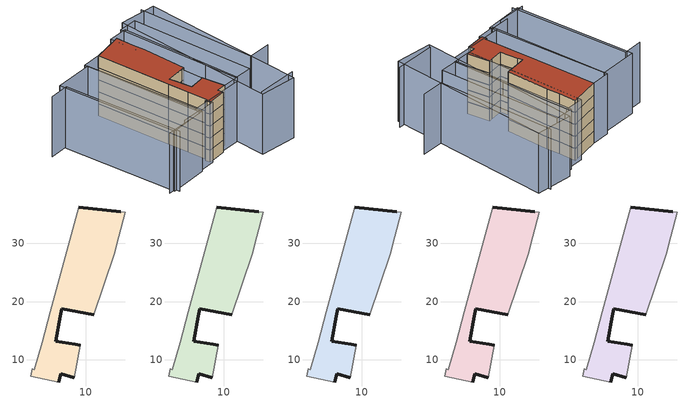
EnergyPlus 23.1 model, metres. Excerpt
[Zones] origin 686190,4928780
025b715449fed6d7_F0_whole
 floor ground (EU_floor_Construction): 16.8,35.34 15.61,31.17 14.89,28.13 11.36,17.75 5.89,18.79 5.63,17.44 4.82,13.18 8.15,12.62 9,12.48 8,6.93 5.7,7.58 5.36,6.17 0.5,7.19 0.75,8.41 1.17,8.29 2.47,13.04 3.89,18.21 8.82,36.24 15.99,35.42 z0
 wall outside (EU_wall_Construction): 5.36,6.17 5.7,7.58 8,6.93 / 9,12.48 8.15,12.62 4.82,13.18 5.63,17.44 5.89,18.79 11.36,17.75 / 15.99,35.42 8.82,36.24 z0:3
 wall adiabatic (EU_wall_Construction): 8.82,36.24 3.89,18.21 2.47,13.04 1.17,8.29 0.75,8.41 0.5,7.19 5.36,6.17 / 8,6.93 9,12.48 / 11.36,17.75 14.89,28.13 15.61,31.17 16.8,35.34 15.99,35.42 z0:3
025b715449fed6d7_F1_whole
 floor to 025b715449fed6d7_F0_whole (EU_floor_Construction): 16.8,35.34 15.61,31.17 14.89,28.13 11.36,17.75 5.89,18.79 5.63,17.44 4.82,13.18 8.15,12.62 9,12.48 8,6.93 5.7,7.58 5.36,6.17 0.5,7.19 0.75,8.41 1.17,8.29 2.47,13.04 3.89,18.21 8.82,36.24 15.99,35.42 z3
 wall outside (EU_wall_Construction): 5.36,6.17 5.7,7.58 8,6.93 / 9,12.48 8.15,12.62 4.82,13.18 5.63,17.44 5.89,18.79 11.36,17.75 / 15.99,35.42 8.82,36.24 z3:6
 wall adiabatic (EU_wall_Construction): 8.82,36.24 3.89,18.21 2.47,13.04 1.17,8.29 0.75,8.41 0.5,7.19 5.36,6.17 / 8,6.93 9,12.48 / 11.36,17.75 14.89,28.13 15.61,31.17 16.8,35.34 15.99,35.42 z3:6
025b715449fed6d7_F2_whole
 floor to 025b715449fed6d7_F1_whole (EU_floor_Construction): 16.8,35.34 15.61,31.17 14.89,28.13 11.36,17.75 5.89,18.79 5.63,17.44 4.82,13.18 8.15,12.62 9,12.48 8,6.93 5.7,7.58 5.36,6.17 0.5,7.19 0.75,8.41 1.17,8.29 2.47,13.04 3.89,18.21 8.82,36.24 15.99,35.42 z6
 wall outside (EU_wall_Construction): 5.36,6.17 5.7,7.58 8,6.93 / 9,12.48 8.15,12.62 4.82,13.18 5.63,17.44 5.89,18.79 11.36,17.75 / 15.99,35.42 8.82,36.24 z6:9
 wall adiabatic (EU_wall_Construction): 8.82,36.24 3.89,18.21 2.47,13.04 1.17,8.29 0.75,8.41 0.5,7.19 5.36,6.17 / 8,6.93 9,12.48 / 11.36,17.75 14.89,28.13 15.61,31.17 16.8,35.34 15.99,35.42 z6:9
025b715449fed6d7_F3_whole
 floor to 025b715449fed6d7_F2_whole (EU_floor_Construction): 16.8,35.34 15.61,31.17 14.89,28.13 11.36,17.75 5.89,18.79 5.63,17.44 4.82,13.18 8.15,12.62 9,12.48 8,6.93 5.7,7.58 5.36,6.17 0.5,7.19 0.75,8.41 1.17,8.29 2.47,13.04 3.89,18.21 8.82,36.24 15.99,35.42 z9
 wall outside (EU_wall_Construction): 5.36,6.17 5.7,7.58 8,6.93 / 9,12.48 8.15,12.62 4.82,13.18 5.63,17.44 5.89,18.79 11.36,17.75 / 15.99,35.42 8.82,36.24 z9:12
 wall adiabatic (EU_wall_Construction): 8.82,36.24 3.89,18.21 2.47,13.04 1.17,8.29 0.75,8.41 0.5,7.19 5.36,6.17 / 8,6.93 9,12.48 / 11.36,17.75 14.89,28.13 15.61,31.17 16.8,35.34 15.99,35.42 z9:12
025b715449fed6d7_F4_whole
 floor to 025b715449fed6d7_F3_whole (EU_floor_Construction): 16.8,35.34 15.61,31.17 14.89,28.13 11.36,17.75 5.89,18.79 5.63,17.44 4.82,13.18 8.15,12.62 9,12.48 8,6.93 5.7,7.58 5.36,6.17 0.5,7.19 0.75,8.41 1.17,8.29 2.47,13.04 3.89,18.21 8.82,36.24 15.99,35.42 z12
 wall outside (EU_wall_Construction): 5.36,6.17 5.7,7.58 8,6.93 / 9,12.48 8.15,12.62 4.82,13.18 5.63,17.44 5.89,18.79 11.36,17.75 / 15.99,35.42 8.82,36.24 z12:15
 wall adiabatic (EU_wall_Construction): 8.82,36.24 3.89,18.21 2.47,13.04 1.17,8.29 0.75,8.41 0.5,7.19 5.36,6.17 / 8,6.93 9,12.48 / 11.36,17.75 14.89,28.13 15.61,31.17 16.8,35.34 15.99,35.42 z12:15
 roof outside (EU_roof_Construction): 8,6.93 9,12.48 8.15,12.62 4.82,13.18 5.63,17.44 5.89,18.79 11.36,17.75 14.89,28.13 15.61,31.17 16.8,35.34 15.99,35.42 8.82,36.24 3.89,18.21 2.47,13.04 1.17,8.29 0.75,8.41 0.5,7.19 5.36,6.17 5.7,7.58 z15
shading: 8.59,-1.3 18.54,-4.31 / -3.19,9.07 10.44,5.1 / -8.14,9.42 -3.28,7.96 / -14.1,10.49 -7.08,8.43 / 26.57,4.61 20.96,6.25 / 20.96,6.25 29.36,34.87 / -10.14,39.04 -5.27,37.8 / -5.27,37.8 -12.67,8.79 / 31.77,33.11 16.51,-5.42 / 16.51,-5.42 7.73,-1.95 / 7.73,-1.95 23,36.58 / 23,36.58 31.77,33.11 / 24.86,34.52 16.18,4.58 / 16.18,4.58 11.68,5.89 / 11.68,5.89 20.36,35.82 / 20.36,35.82 24.86,34.52 / 20.64,34.95 12.06,5.74 / 12.06,5.74 7.42,7.1 / 7.42,7.1 16,36.31 / 16,36.31 20.64,34.95 / 8.82,36.24 0.74,6.7 / 0.74,6.7 -3.8,7.94 / -3.8,7.94 4.29,37.48 / 4.29,37.48 8.82,36.24 / -12.98,9.78 -5.37,39.24 / -5.37,39.24 4.16,36.77 / 4.16,36.77 -3.45,7.32 / -3.45,7.32 -12.98,9.78 z0:15
[Building]
EU S2 Campaign: North Axis=0; Terrain=City; Solar Distribution=FullExterior
[Site:Location]
Bologna: Latitude=44.5; Longitude=11.25; Time Zone=1; Elevation=37
[SizingPeriod:WeatherFileDays]
AnnualSizingPeriod: Begin Month=1; Begin Day of Month=1; End Month=12; End Day of Month=31; Day of Week for Start Day=Monday; Use Weather File Daylight Saving Period=No; Use Weather File Rain and Snow Indicators=No
[MATERIAL]
EU_InternalMass_Material: Roughness=MediumRough; Thickness=0.1; Conductivity=1; Density=1800; Specific Heat=900; Thermal Absorptance=0.9; Solar Absorptance=0.7; Visible Absorptance=0.7
[MATERIAL:NOMASS] Roughness=MediumRough; Thermal Absorptance=0.9; Solar Absorptance=0.7; Visible Absorptance=0.7
Name | Thermal Resistance
EU_wall_NoMass | 0.905828
EU_roof_NoMass | 0.37593
EU_floor_NoMass | 0.67114
[CONSTRUCTION]
EU_wall_Construction: EU_wall_NoMass
EU_roof_Construction: EU_roof_NoMass
EU_floor_Construction: EU_floor_NoMass
EU_InternalMass_Construction: EU_InternalMass_Material
[ZONE] Type=1; Multiplier=1; Ceiling Height=autocalculate; Floor Area=autocalculate; Part of Total Floor Area=Yes
Name | Volume
025b715449fed6d7_F0_whole | 584.334
025b715449fed6d7_F1_whole; 025b715449fed6d7_F2_whole; 025b715449fed6d7_F3_whole; 025b715449fed6d7_F4_whole | 584.335
[INTERNALMASS] Construction=EU_InternalMass_Construction; Surface Area=194.778
Name | Zone or ZoneList
025b715449fed6d7_F0_whole_EU_InternalMass | 025b715449fed6d7_F0_whole
025b715449fed6d7_F1_whole_EU_InternalMass | 025b715449fed6d7_F1_whole
025b715449fed6d7_F2_whole_EU_InternalMass | 025b715449fed6d7_F2_whole
025b715449fed6d7_F3_whole_EU_InternalMass | 025b715449fed6d7_F3_whole
025b715449fed6d7_F4_whole_EU_InternalMass | 025b715449fed6d7_F4_whole
[OTHEREQUIPMENT] Fuel Type=Electricity; Design Level Calculation Method=Watts/Area; Power per Zone Floor Area=1; Fraction Latent=0; Fraction Radiant=0; Fraction Lost=0; Carbon Dioxide Generation Rate=0; EndUse Subcategory=EU_Step8_InternalGains
Name | Zone or ZoneList or Space or SpaceList | Schedule
EU_Step8_InternalGain_025b715449fed6d7_F0_whole_f000 | 025b715449fed6d7_F0_whole | EU_Step8_GainSchedule_025b715449fed6d7_F0_whole_f000
EU_Step8_InternalGain_025b715449fed6d7_F1_whole_f000 | 025b715449fed6d7_F1_whole | EU_Step8_GainSchedule_025b715449fed6d7_F1_whole_f000
EU_Step8_InternalGain_025b715449fed6d7_F2_whole_f000 | 025b715449fed6d7_F2_whole | EU_Step8_GainSchedule_025b715449fed6d7_F2_whole_f000
EU_Step8_InternalGain_025b715449fed6d7_F3_whole_f000 | 025b715449fed6d7_F3_whole | EU_Step8_GainSchedule_025b715449fed6d7_F3_whole_f000
EU_Step8_InternalGain_025b715449fed6d7_F4_whole_f000 | 025b715449fed6d7_F4_whole | EU_Step8_GainSchedule_025b715449fed6d7_F4_whole_f000
[ZONEVENTILATION:DESIGNFLOWRATE] Schedule=EU_AlwaysOn; Design Flow Rate Calculation Method=AirChanges/Hour; Air Changes per Hour=0.73129; Ventilation Type=Natural; Fan Pressure Rise=0; Fan Total Efficiency=1; Constant Term Coefficient=1; Temperature Term Coefficient=0; Velocity Term Coefficient=0; Velocity Squared Term Coefficient=0; Minimum Indoor Temperature=-100; Maximum Indoor Temperature=100; Delta Temperature=-100; Minimum Outdoor Temperature=-100; Maximum Outdoor Temperature=100; Maximum Wind Speed=40
Name | Zone or ZoneList or Space or SpaceList
EU_ConstantAir_025b715449fed6d7_F0_whole | 025b715449fed6d7_F0_whole
EU_ConstantAir_025b715449fed6d7_F1_whole | 025b715449fed6d7_F1_whole
EU_ConstantAir_025b715449fed6d7_F2_whole | 025b715449fed6d7_F2_whole
EU_ConstantAir_025b715449fed6d7_F3_whole | 025b715449fed6d7_F3_whole
EU_ConstantAir_025b715449fed6d7_F4_whole | 025b715449fed6d7_F4_whole
[HVACTEMPLATE:THERMOSTAT] Constant Heating Setpoint=20; Constant Cooling Setpoint=50
EU_HeatOnly_025b715449fed6d7_F0_whole; EU_HeatOnly_025b715449fed6d7_F1_whole; EU_HeatOnly_025b715449fed6d7_F2_whole; EU_HeatOnly_025b715449fed6d7_F3_whole; EU_HeatOnly_025b715449fed6d7_F4_whole
[HVACTEMPLATE:ZONE:IDEALLOADSAIRSYSTEM] System Availability Schedule=EU_AlwaysOn; Maximum Heating Supply Air Temperature=50; Minimum Cooling Supply Air Temperature=13; Maximum Heating Supply Air Humidity Ratio=0.0156; Minimum Cooling Supply Air Humidity Ratio=0.0077; Heating Limit=NoLimit; Cooling Limit=NoLimit; Heating Availability Schedule=EU_AlwaysOn; Cooling Availability Schedule=EU_CoolingOff; Dehumidification Control Type=ConstantSensibleHeatRatio; Cooling Sensible Heat Ratio=0.7; Dehumidification Setpoint=60; Humidification Control Type=None; Humidification Setpoint=30; Outdoor Air Method=None; Outdoor Air Flow Rate per Person=0.00944; Outdoor Air Flow Rate per Zone Floor Area=0; Outdoor Air Flow Rate per Zone=0; Demand Controlled Ventilation Type=None; Outdoor Air Economizer Type=NoEconomizer; Heat Recovery Type=None; Sensible Heat Recovery Effectiveness=0.7; Latent Heat Recovery Effectiveness=0.65
Name | Template Thermostat
025b715449fed6d7_F0_whole | EU_HeatOnly_025b715449fed6d7_F0_whole
025b715449fed6d7_F1_whole | EU_HeatOnly_025b715449fed6d7_F1_whole
025b715449fed6d7_F2_whole | EU_HeatOnly_025b715449fed6d7_F2_whole
025b715449fed6d7_F3_whole | EU_HeatOnly_025b715449fed6d7_F3_whole
025b715449fed6d7_F4_whole | EU_HeatOnly_025b715449fed6d7_F4_whole
[SIZING:ZONE] Zone Cooling Design Supply Air Temperature Input Method=SupplyAirTemperature; Zone Cooling Design Supply Air Temperature=13; Zone Heating Design Supply Air Temperature Input Method=SupplyAirTemperature; Zone Heating Design Supply Air Temperature=50; Zone Cooling Design Supply Air Humidity Ratio=0.008; Zone Heating Design Supply Air Humidity Ratio=0.008; Cooling Design Air Flow Method=DesignDay; Cooling Design Air Flow Rate=0; Cooling Minimum Air Flow per Zone Floor Area=0.000762; Cooling Minimum Air Flow=0; Cooling Minimum Air Flow Fraction=0.2; Heating Design Air Flow Method=DesignDay; Heating Design Air Flow Rate=0; Heating Maximum Air Flow per Zone Floor Area=0.002032; Heating Maximum Air Flow=0.141576; Heating Maximum Air Flow Fraction=0.3; Account for Dedicated Outdoor Air System=No; Dedicated Outdoor Air System Control Strategy=NeutralSupplyAir; Dedicated Outdoor Air Low Setpoint Temperature for Design=autosize; Dedicated Outdoor Air High Setpoint Temperature for Design=autosize; Zone Load Sizing Method=Sensible Load Only No Latent Load; Zone Latent Cooling Design Supply Air Humidity Ratio Input Method=HumidityRatioDifference; Zone Cooling Design Supply Air Humidity Ratio Difference=0.005; Zone Latent Heating Design Supply Air Humidity Ratio Input Method=HumidityRatioDifference; Zone Humidification Design Supply Air Humidity Ratio Difference=0.005
025b715449fed6d7_F0_whole; 025b715449fed6d7_F1_whole; 025b715449fed6d7_F2_whole; 025b715449fed6d7_F3_whole; 025b715449fed6d7_F4_whole
[SCHEDULE:CONSTANT]
Name | Hourly Value
EU_AlwaysOn | 1
EU_CoolingOff | 0
[SCHEDULE:FILE] Column Number=1; Rows to Skip at Top=0; Number of Hours of Data=8760; Column Separator=Comma; Interpolate to Timestep=No; Minutes per Item=60; Adjust Schedule for Daylight Savings=Yes
Name | File
EU_Step8_GainSchedule_025b715449fed6d7_F0_whole_f000 | ../../schedules/025b715449fed6d7/025b715449fed6d7_F0_whole_f000_gain.csv
EU_Step8_GainSchedule_025b715449fed6d7_F1_whole_f000 | ../../schedules/025b715449fed6d7/025b715449fed6d7_F1_whole_f000_gain.csv
EU_Step8_GainSchedule_025b715449fed6d7_F2_whole_f000 | ../../schedules/025b715449fed6d7/025b715449fed6d7_F2_whole_f000_gain.csv
EU_Step8_GainSchedule_025b715449fed6d7_F3_whole_f000 | ../../schedules/025b715449fed6d7/025b715449fed6d7_F3_whole_f000_gain.csv
EU_Step8_GainSchedule_025b715449fed6d7_F4_whole_f000 | ../../schedules/025b715449fed6d7/025b715449fed6d7_F4_whole_f000_gain.csv
